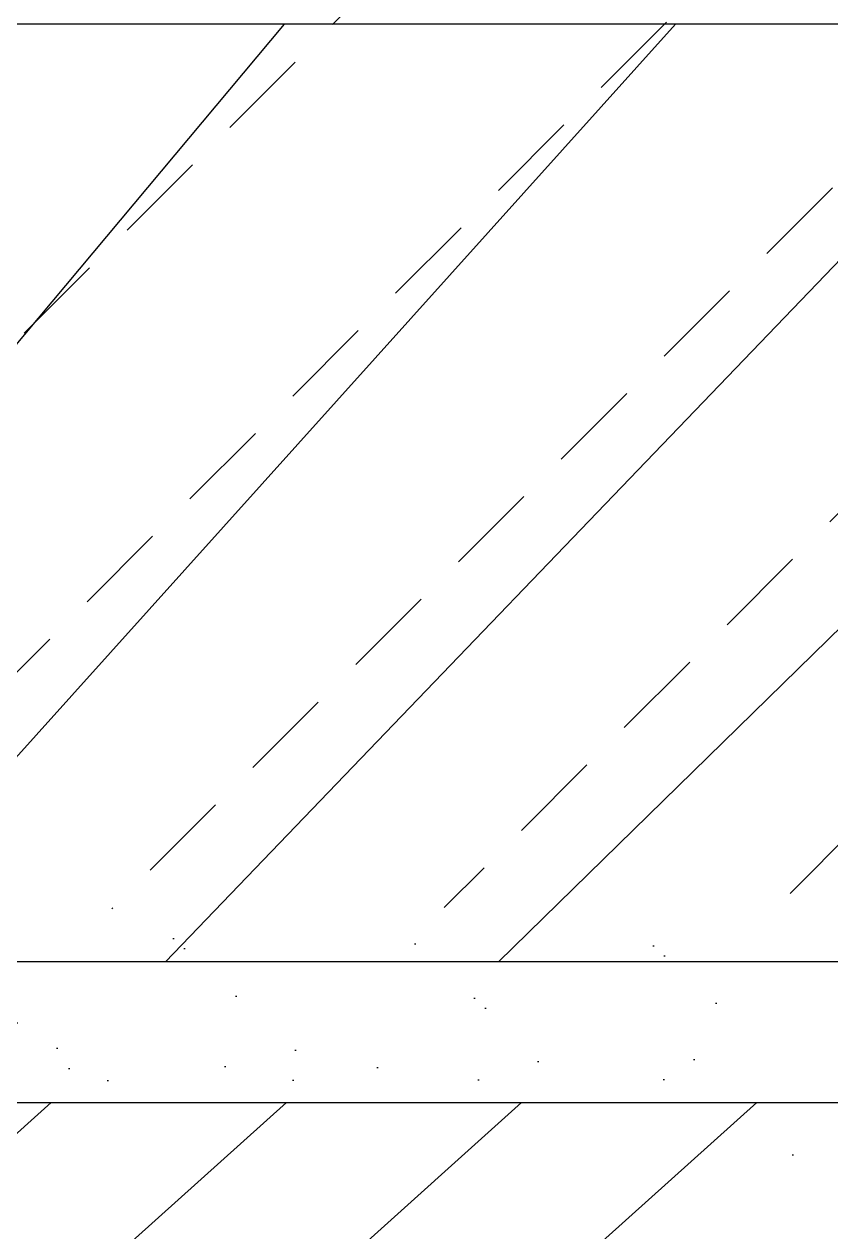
# Model space of a CAD drawing. Extents: x 343299501 to 344531018, y 671200678 to 672446893.
# Drawn here: x 344101995.9 to 344102168, y 672006661.9 to 672006919.5 of the extents above; entities that cross this region are included whole.
import ezdxf

# ---------------------------------------------------------------- set-up
doc = ezdxf.new("R2010")
doc.units = 0
doc.header["$LTSCALE"] = 10
doc.header["$MEASUREMENT"] = 0
doc.layers.add('00-填充', color=8, linetype='Continuous')
doc.layers.add('00-景观', color=4, linetype='Continuous')

msp = doc.modelspace()

# ---------------------------------------------------------------- hatches: boundary and pattern name
h = msp.add_hatch()
h.set_pattern_fill('天然石材', color=8, scale=10)
h.set_pattern_definition([(45, (708778.4708161354, 244323.1653344631), (-35.35535320146299, 35.355353201463), []), (45, (708795.858041048, 244305.2141994238), (-35.35535320146299, 35.355353201463), [19.73685, -11.2782])])
edge = h.paths.add_edge_path()
edge.add_arc((344102319.6392207, 672006899.4491706), 20, 0, 90)
edge.add_line((344102319.6392207, 672006919.4491706), (344101839.6392207, 672006919.4491706))
edge.add_line((344101839.6392207, 672006919.4491707), (344101839.6392151, 672006719.4491706))
edge.add_line((344101839.6392151, 672006719.4491706), (344102340.0849684, 672006719.4491708))
edge.add_line((344102340.0849685, 672006719.4491706), (344102339.6392208, 672006899.4491706))
h = msp.add_hatch()
h.set_pattern_fill('AR-SAND', color=41, scale=10)
h.set_pattern_definition([(37.50000000000001, (720638.283582449, 244254.6273488998), (-0.8000156479920246, 24.47066186646712), [0, -19.304, 0, -21.59, 0, -20.6375]), (7.500000000000006, (720638.283582449, 244254.6273488998), (22.47616415690013, 35.84125502841771), [0, -10.414, 0, -17.39899999999999, 0, -6.667499999999998]), (327.5, (720622.6625824571, 244254.6273488998), (39.5496185120729, 0.07185923392728455), [0, -6.349999999999999, 0, -22.86, 0, -29.845]), (317.5, (720622.6625824571, 244254.6273488998), (38.17782262361487, 11.14646616286081), [0, -3.175, 0, -14.986, 0, -17.145])])
h.paths.add_polyline_path([(344102259.6392207, 672006689.4491708), (344102259.6392207, 672006719.4491706), (344101855.2135245, 672006719.4491707), (344101855.2135245, 672006689.4491706)])
at = {"layer": '00-填充'}
h = msp.add_hatch(dxfattribs=at)
h.set_pattern_fill('ANSI31', color=256, scale=20, style=0)
h.set_pattern_definition([(45, (-48684282.48141313, -30205633.43253469), (-22.45064030267289, 22.45064030267289), [])])
h.paths.add_polyline_path([(344102259.6392207, 672004326.0871234), (344102259.6392207, 672006689.4491706), (344101855.2135188, 672006689.4491706), (344101700.4010488, 672004326.0871234), (344102028.4627114, 672004326.0871233), (344102050.8153872, 672004389.0871234), (344102073.0325866, 672004263.0871233), (344102095.9627115, 672004326.0871234)])

# ---------------------------------------------------------------- linework, layer by layer
at = {"layer": '00-景观'}
msp.add_line((344102339.6392207, 672006719.4491707), (344101839.6392207, 672006719.4491707), dxfattribs=at)
msp.add_lwpolyline([(344102339.6392207, 672006719.4491707), (344102339.6392207, 672006899.4491706, 0.4142135623730951), (344102319.6392207, 672006919.4491706), (344101839.6392207, 672006919.4491707)], format="xyb", dxfattribs=at)
msp.add_lwpolyline([(344101700.4010488, 672004326.0871234), (344101855.2135188, 672006689.4491706), (344102259.6392207, 672006689.4491706)], dxfattribs=at)

doc.saveas('drawing.dxf')
